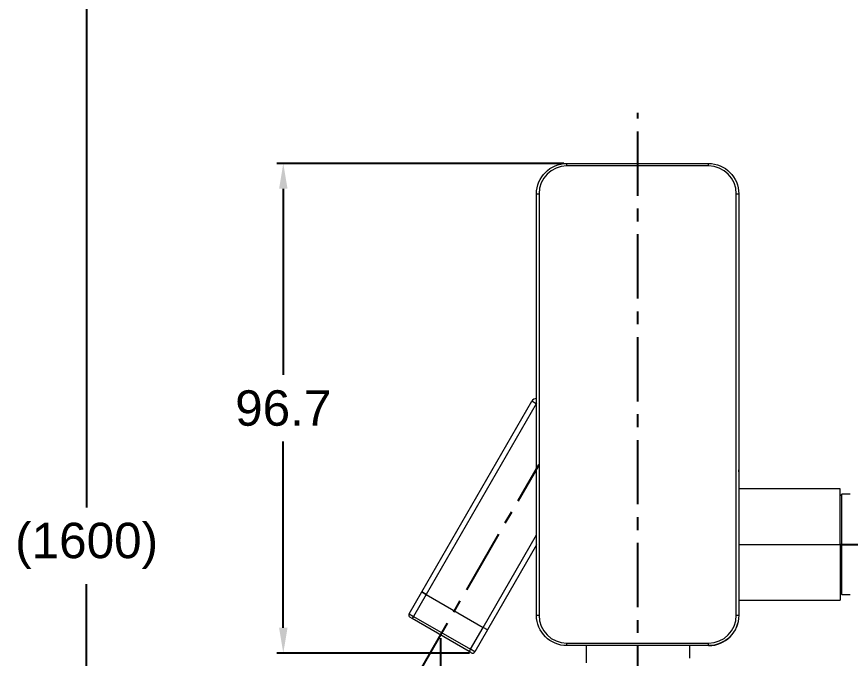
# Model space of a CAD drawing. Header units: millimetres. Extents: x 24023 to 24864, y 1163 to 1757.
# Drawn here: x 24556.9 to 24721.7, y 1361.1 to 1487.8 of the extents above; entities that cross this region are included whole.
import ezdxf

# ---------------------------------------------------------------- set-up
doc = ezdxf.new("R2010")
doc.units = ezdxf.units.MM
doc.linetypes.add('CENTERX2', pattern=[20.32, 12.7, -2.54, 2.54, -2.54])
doc.layers.add('CENTER', color=1, linetype='CENTERX2')
doc.styles.get("Standard").update_dxf_attribs({"font": 'arial.ttf'})
doc.dimstyles.new('ISO-25', dxfattribs={"dimtxt": 7, "dimasz": 5, "dimexe": 1.252, "dimexo": 0.625, "dimgap": 1, "dimtad": 1, "dimtih": 1, "dimtoh": 1, "dimdec": 1, "dimdsep": 46, "dimtxsty": 'Standard', "dimcen": 0, "dimclrd": 3, "dimclre": 3, "dimclrt": 4, "dimadec": 0, "dimazin": 0, "dimtfac": 1, "dimtdec": 1, "dimtmove": 0, "dimatfit": 3, "dimfxl": 1, "dimarcsym": 0})

# ---------------------------------------------------------------- blocks, each defined once
blk = doc.blocks.new('*D64')
at = {"color": 3, "lineweight": -2, "transparency": 16777216}
for p, q in [((24727.26, 1520.8), (24569.51, 1520.8)), ((24570.76, 1515.8), (24570.76, 1390.87)), ((24570.76, 1250.77), (24570.76, 1375.69)), ((24727.26, 1245.77), (24569.51, 1245.77))]:
    blk.add_line(p, q, dxfattribs=at)
at = {"color": 3, "transparency": 16777216}
for points in [[(24569.93, 1515.8), (24571.59, 1515.8), (24570.76, 1520.8)], [(24569.93, 1250.77), (24571.59, 1250.77), (24570.76, 1245.77)]]:
    blk.add_solid(points, dxfattribs=at)
at = {"layer": 'Defpoints', "color": 0, "transparency": 16777216}
for p in [(24727.89, 1520.8), (24570.76, 1245.77), (24727.89, 1245.77)]:
    blk.add_point(p, dxfattribs=at)
at = {"color": 4, "transparency": 16777216, "insert": (24570.76, 1383.28), "char_height": 7, "attachment_point": 5}
blk.add_mtext('(1600)', dxfattribs=at)
blk = doc.blocks.new('*D66')
at = {"color": 3, "lineweight": -2, "transparency": 16777216}
for p, q in [((24635.44, 1356.46), (24603.07, 1300.41)), ((24679.74, 1289.26), (24679.74, 1279.86))]:
    blk.add_line(p, q, dxfattribs=at)
for start, end in [(241.8837, 245.5756), (253.5141, 268.1163)]:
    blk.add_arc((24679.74, 1433.2), 152.09, start, end, dxfattribs=at)
at = {"color": 3, "transparency": 16777216}
for points in [[(24607.67, 1298.33), (24608.48, 1299.79), (24603.7, 1301.49)], [(24674.76, 1282.03), (24674.73, 1280.36), (24679.74, 1281.11)]]:
    blk.add_solid(points, dxfattribs=at)
at = {"layer": 'Defpoints', "color": 0, "transparency": 16777216}
for p in [(24679.74, 1468.81), (24660.2, 1399.35), (24635.75, 1357), (24679.74, 1289.88), (24653.33, 1283.42)]:
    blk.add_point(p, dxfattribs=at)
at = {"color": 4, "transparency": 16777216, "insert": (24626.72, 1290.66), "char_height": 7, "attachment_point": 5}
blk.add_mtext('30°', dxfattribs=at)
blk = doc.blocks.new('*D68')
at = {"color": 3, "lineweight": -2, "transparency": 16777216}
for p, q in [((24640.75, 1365.03), (24640.75, 1260.67)), ((24776.17, 1315.31), (24776.17, 1260.67)), ((24645.75, 1261.92), (24693.99, 1261.92)), ((24771.17, 1261.92), (24722.93, 1261.92))]:
    blk.add_line(p, q, dxfattribs=at)
at = {"color": 3, "transparency": 16777216}
for points in [[(24645.75, 1262.75), (24645.75, 1261.08), (24640.75, 1261.92)], [(24771.17, 1262.75), (24771.17, 1261.08), (24776.17, 1261.92)]]:
    blk.add_solid(points, dxfattribs=at)
at = {"layer": 'Defpoints', "color": 0, "transparency": 16777216}
for p in [(24640.75, 1365.66), (24776.17, 1315.94), (24776.17, 1261.92)]:
    blk.add_point(p, dxfattribs=at)
at = {"color": 4, "transparency": 16777216, "insert": (24708.46, 1261.92), "char_height": 7, "attachment_point": 5}
blk.add_mtext('135.4', dxfattribs=at)
blk = doc.blocks.new('*D69')
at = {"color": 3, "lineweight": -2, "transparency": 16777216}
for p, q in [((24665.08, 1458.81), (24608.39, 1458.81)), ((24609.64, 1453.81), (24609.64, 1417.03)), ((24609.64, 1367.09), (24609.64, 1403.88)), ((24646.44, 1362.09), (24608.39, 1362.09))]:
    blk.add_line(p, q, dxfattribs=at)
at = {"color": 3, "transparency": 16777216}
for points in [[(24608.81, 1453.81), (24610.48, 1453.81), (24609.64, 1458.81)], [(24608.81, 1367.09), (24610.48, 1367.09), (24609.64, 1362.09)]]:
    blk.add_solid(points, dxfattribs=at)
at = {"layer": 'Defpoints', "color": 0, "transparency": 16777216}
for p in [(24609.64, 1458.81), (24665.7, 1458.81), (24647.06, 1362.09)]:
    blk.add_point(p, dxfattribs=at)
at = {"color": 4, "transparency": 16777216, "insert": (24609.64, 1410.45), "char_height": 7, "attachment_point": 5}
blk.add_mtext('96.7', dxfattribs=at)

msp = doc.modelspace()

# ---------------------------------------------------------------- linework, layer by layer
at = {"linetype": 'Continuous', "lineweight": 18, "extrusion": (0, 1, 0)}
for p, q in [((24665.7, 1458.81), (24693.7, 1458.81)), ((24659.7, 1369.56), (24659.7, 1452.81)), ((24699.7, 1452.81), (24699.7, 1369.56)), ((24637, 1374.17), (24658.75, 1411.85)), ((24699.74, 1369.56), (24699.74, 1397.56)), ((24719.74, 1394.56), (24699.74, 1394.56)), ((24719.74, 1383.56), (24719.74, 1394.56)), ((24720.04, 1393.46), (24719.74, 1393.16)), ((24720.04, 1373.66), (24720.04, 1393.46)), ((24721.74, 1393.46), (24720.04, 1393.46)), ((24699.74, 1379.46), (24699.74, 1387.66)), ((24659.7, 1383.48), (24649.99, 1366.67)), ((24719.74, 1383.56), (24719.74, 1372.56)), ((24634.5, 1369.84), (24637, 1374.17)), ((24637.87, 1373.67), (24637, 1374.17)), ((24637, 1374.17), (24637.87, 1373.67)), ((24637.87, 1373.67), (24649.13, 1367.17)), ((24637.87, 1373.67), (24649.13, 1367.17)), ((24719.74, 1373.96), (24720.04, 1373.66)), ((24720.04, 1373.66), (24721.74, 1373.66)), ((24699.74, 1372.56), (24719.74, 1372.56)), ((24635.12, 1368.91), (24634.69, 1369.16)), ((24646.38, 1362.41), (24635.12, 1368.91)), ((24649.99, 1366.67), (24647.49, 1362.34)), ((24649.99, 1366.67), (24649.13, 1367.17)), ((24649.99, 1366.67), (24649.13, 1367.17)), ((24693.7, 1363.56), (24665.7, 1363.56)), ((24669.49, 1363.56), (24669.49, 1360.15)), ((24689.99, 1361.06), (24689.99, 1363.56)), ((24693.7, 1363.56), (24693.74, 1363.56)), ((24646.81, 1362.16), (24646.38, 1362.41))]:
    msp.add_line(p, q, dxfattribs=at)
at = {"linetype": 'Continuous', "lineweight": 13, "extrusion": (0, 1, 0)}
for p, q in [((24665.7, 1458.31), (24665.7, 1458.81)), ((24693.7, 1458.31), (24693.7, 1458.81)), ((24693.7, 1458.31), (24665.7, 1458.31)), ((24659.7, 1452.81), (24660.2, 1452.81)), ((24660.2, 1452.81), (24660.2, 1369.56)), ((24699.2, 1369.56), (24699.2, 1452.81)), ((24699.2, 1452.81), (24699.7, 1452.81)), ((24659.62, 1411.35), (24637.87, 1373.67)), ((24659.62, 1411.35), (24658.75, 1411.85)), ((24659.7, 1411.48), (24659.62, 1411.35)), ((24659.7, 1411.3), (24659.62, 1411.35)), ((24649.13, 1367.17), (24659.7, 1385.48)), ((24699.74, 1383.56), (24719.74, 1383.56)), ((24637.87, 1373.67), (24635.37, 1369.34)), ((24634.5, 1369.84), (24635.37, 1369.34)), ((24635.37, 1369.34), (24635.12, 1368.91)), ((24635.37, 1369.34), (24646.63, 1362.84)), ((24659.7, 1369.56), (24660.2, 1369.56)), ((24699.2, 1369.56), (24699.7, 1369.56)), ((24646.63, 1362.84), (24649.13, 1367.17)), ((24665.7, 1363.56), (24665.7, 1364.06)), ((24665.7, 1364.06), (24693.7, 1364.06)), ((24693.7, 1363.56), (24693.7, 1364.06)), ((24646.63, 1362.84), (24646.38, 1362.41)), ((24647.49, 1362.34), (24646.63, 1362.84))]:
    msp.add_line(p, q, dxfattribs=at)
at = {"linetype": 'Continuous', "lineweight": 18, "extrusion": (0, 0, -1)}
for centre, start, end in [((-24665.7, 1452.81), 0, 90), ((-24693.7, 1452.81), 90, 180), ((-24665.7, 1369.56), 270, 0), ((-24693.7, 1369.56), 180, 270)]:
    msp.add_arc(centre, 6, start, end, dxfattribs=at)
at = {"linetype": 'Continuous', "lineweight": 13}
for centre, start, end in [((24665.7, 1452.81), 90, 180), ((24693.7, 1452.81), 0, 90), ((24665.7, 1369.56), 180, 270), ((24693.7, 1369.56), 270, 0)]:
    msp.add_arc(centre, 5.5, start, end, dxfattribs=at)
at = {"linetype": 'Continuous', "lineweight": 18}
for centre, radius, start, end in [((24659.62, 1411.35), 1, 85.4264, 150), ((24693.74, 1397.56), 6, 0, 6.9919), ((24634.94, 1369.59), 0.5, 150, 240), ((24693.74, 1369.56), 6, 270, 0), ((24647.06, 1362.59), 0.5, 240, 330)]:
    msp.add_arc(centre, radius, start, end, dxfattribs=at)
at = {"layer": 'CENTER'}
for p, q in [((24679.74, 1289.88), (24679.74, 1468.81)), ((24635.75, 1357), (24660.2, 1399.35)), ((24719.74, 1383.56), (24772.74, 1383.56))]:
    msp.add_line(p, q, dxfattribs=at)

# ---------------------------------------------------------------- dimensions: what is measured, and where the dimension line sits
at = {"color": 6}
dim = msp.add_linear_dim(base=(24570.76, 1245.77), p1=(24727.89, 1520.8), p2=(24727.89, 1245.77), angle=90, text='(1600)', dimstyle='ISO-25', override={"dimgap": 3, "dimtad": 0}, dxfattribs=at)
dim.commit()
dim.dimension.update_dxf_attribs({"geometry": '*D64', "text_midpoint": (24570.76, 1383.28)})
dim = msp.add_angular_dim_2l(base=(24653.33, 1283.42), line1=((24635.75, 1357), (24660.2, 1399.35)), line2=((24679.74, 1289.88), (24679.74, 1468.81)), dimstyle='ISO-25', override={"dimgap": 3, "dimtad": 0}, dxfattribs=at)
dim.commit()
dim.dimension.update_dxf_attribs({"geometry": '*D66', "text_midpoint": (24626.72, 1290.66), "dimtype": 162})
dim = msp.add_linear_dim(base=(24609.64, 1458.81), p1=(24647.06, 1362.09), p2=(24665.7, 1458.81), angle=90, dimstyle='ISO-25', override={"dimgap": 3, "dimtad": 0}, dxfattribs=at)
dim.commit()
dim.dimension.update_dxf_attribs({"geometry": '*D69', "text_midpoint": (24609.64, 1410.45)})
dim = msp.add_linear_dim(base=(24776.17, 1261.92), p1=(24640.75, 1365.66), p2=(24776.17, 1315.94), dimstyle='ISO-25', override={"dimgap": 3, "dimtad": 0}, dxfattribs=at)
dim.commit()
dim.dimension.update_dxf_attribs({"geometry": '*D68', "text_midpoint": (24708.46, 1261.92)})

doc.saveas('drawing.dxf')
